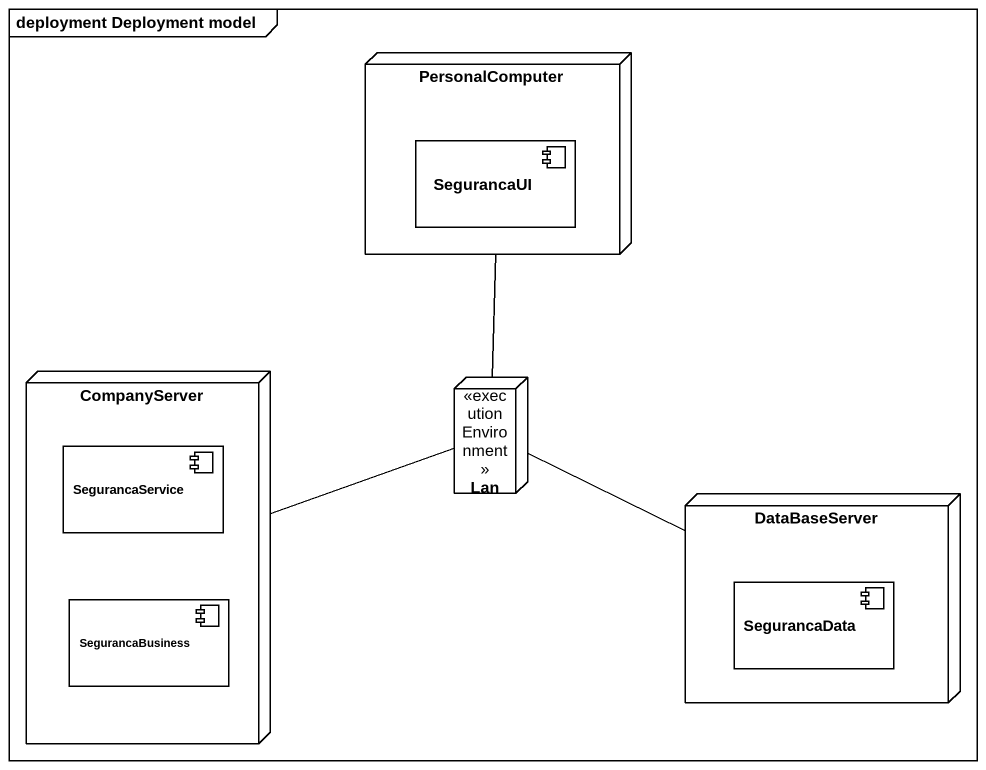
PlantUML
@startuml
mainframe deployment Deployment model
node PersonalComputer {
  component SegurancaUI
}
node CompanyServer {
  component SegurancaService
  component SegurancaBusiness
}
node Lan <<executionEnvironment>>
node DataBaseServer {
  component SegurancaData
}
PersonalComputer -- Lan
CompanyServer -right- Lan
DataBaseServer -left- Lan
@enduml
